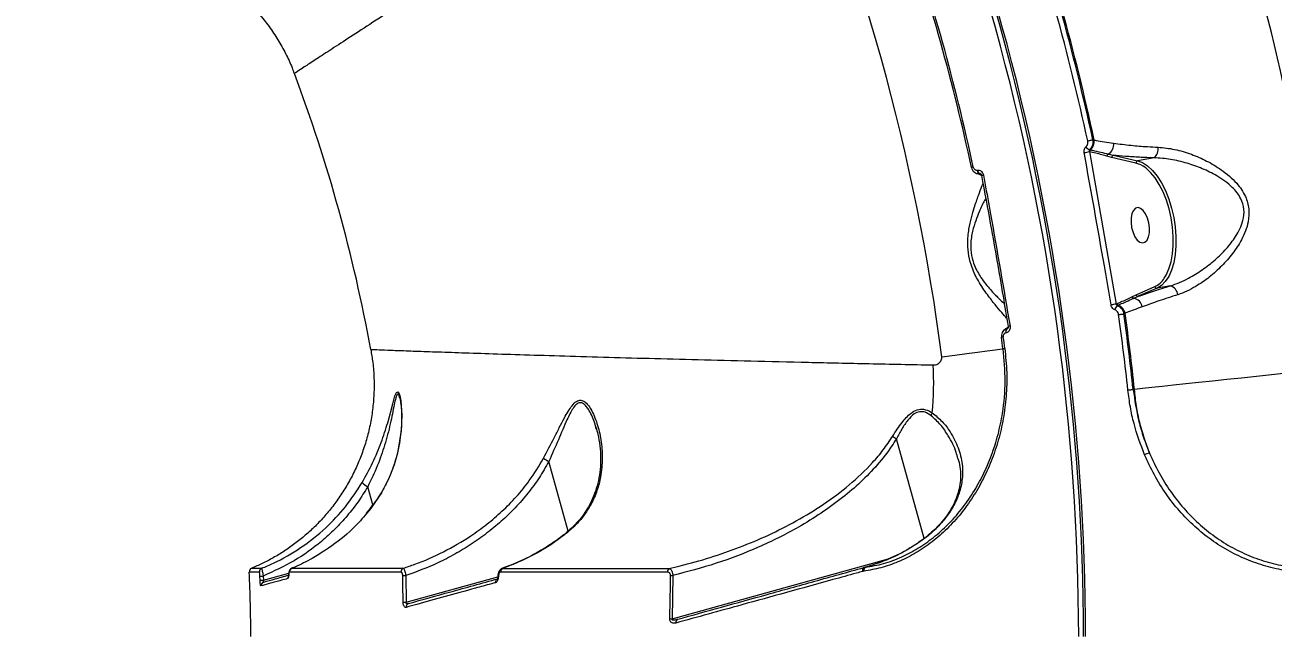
# Model space of a CAD drawing. Header units: millimetres. Extents: x -7098 to 6497, y -6127 to 5201.
# Drawn here: x -1213.4 to -898.1, y 734.7 to 887.4 of the extents above; entities that cross this region are included whole.
import ezdxf

# ---------------------------------------------------------------- set-up
doc = ezdxf.new("R2010")
doc.units = ezdxf.units.MM
doc.layers.add('DIKOM_ОБЪЕКТ', color=7, linetype='Continuous')
doc.layers.add('DIKOM_РАЗМЕР_ЗОНА', color=7, linetype='Continuous')
doc.styles.add('style1', font='arial.ttf', dxfattribs={"width": 0.8})
doc.dimstyles.new('1-50', dxfattribs={"dimtxt": 300, "dimasz": 200, "dimexe": 100, "dimexo": 0, "dimgap": 100, "dimtad": 1, "dimdec": 0, "dimtxsty": 'style1', "dimcen": 0, "dimclrd": 7, "dimclre": 7, "dimadec": 1, "dimazin": 2, "dimtfac": 1, "dimtdec": 0, "dimtmove": 1, "dimatfit": 3, "dimfxl": 0, "dimlwd": 25, "dimlwe": 18, "dimarcsym": 0})

# ---------------------------------------------------------------- blocks, each defined once
blk = doc.blocks.new('*D19')
at = {"layer": 'Defpoints', "color": 0, "transparency": 16777216}
for p in [(-3422.39, 1730.25), (4498.46, 1730.25), (-3422.39, -5447.23)]:
    blk.add_point(p, dxfattribs=at)
at = {"layer": 'DIKOM_РАЗМЕР_ЗОНА', "color": 7, "lineweight": 18, "transparency": 16777216}
for p, q in [((-3422.39, 1730.25), (-3422.39, -5547.23)), ((4498.46, 1730.25), (4498.46, -5547.23))]:
    blk.add_line(p, q, dxfattribs=at)
at = {"layer": 'DIKOM_РАЗМЕР_ЗОНА', "color": 7, "lineweight": 25, "transparency": 16777216}
blk.add_line((4298.46, -5447.23), (-3222.39, -5447.23), dxfattribs=at)
at = {"layer": 'DIKOM_РАЗМЕР_ЗОНА', "color": 7, "transparency": 16777216}
for points in [[(-3222.39, -5413.9), (-3222.39, -5480.57), (-3422.39, -5447.23)], [(4298.46, -5413.9), (4298.46, -5480.57), (4498.46, -5447.23)]]:
    blk.add_solid(points, dxfattribs=at)
at = {"layer": 'DIKOM_РАЗМЕР_ЗОНА', "color": 0, "transparency": 16777216, "insert": (538.03, -5194.06), "char_height": 300, "attachment_point": 5, "style": 'style1'}
blk.add_mtext('7900', dxfattribs=at)
blk = doc.blocks.new('*D20')
at = {"layer": 'Defpoints', "color": 0, "transparency": 16777216}
for p in [(-611.97, 3700.63), (-5926, -2746.55), (-167.79, -2746.55)]:
    blk.add_point(p, dxfattribs=at)
at = {"layer": 'DIKOM_РАЗМЕР_ЗОНА', "color": 7, "lineweight": 18, "transparency": 16777216}
for p, q in [((-611.97, 3700.63), (-6026, 3700.63)), ((-167.79, -2746.55), (-6026, -2746.55))]:
    blk.add_line(p, q, dxfattribs=at)
at = {"layer": 'DIKOM_РАЗМЕР_ЗОНА', "color": 7, "lineweight": 25, "transparency": 16777216}
blk.add_line((-5926, 3500.63), (-5926, -2546.55), dxfattribs=at)
at = {"layer": 'DIKOM_РАЗМЕР_ЗОНА', "color": 7, "transparency": 16777216}
for points in [[(-5959.34, 3500.63), (-5892.67, 3500.63), (-5926, 3700.63)], [(-5959.34, -2546.55), (-5892.67, -2546.55), (-5926, -2746.55)]]:
    blk.add_solid(points, dxfattribs=at)
at = {"layer": 'DIKOM_РАЗМЕР_ЗОНА', "color": 0, "transparency": 16777216, "insert": (-6179.18, 477.04), "char_height": 300, "attachment_point": 5, "rotation": 90, "style": 'style1'}
blk.add_mtext('6450', dxfattribs=at)
blk = doc.blocks.new('*D18')
at = {"layer": 'Defpoints', "color": 0, "transparency": 16777216}
for p in [(-621.7, 5200.63), (-6648, -4870.84), (-133.42, -4870.84)]:
    blk.add_point(p, dxfattribs=at)
at = {"layer": 'DIKOM_РАЗМЕР_ЗОНА', "color": 7, "lineweight": 18, "transparency": 16777216}
for p, q in [((-621.7, 5200.63), (-6748, 5200.63)), ((-133.42, -4870.84), (-6748, -4870.84))]:
    blk.add_line(p, q, dxfattribs=at)
at = {"layer": 'DIKOM_РАЗМЕР_ЗОНА', "color": 7, "lineweight": 25, "transparency": 16777216}
blk.add_line((-6648, 5000.63), (-6648, -4670.84), dxfattribs=at)
at = {"layer": 'DIKOM_РАЗМЕР_ЗОНА', "color": 7, "transparency": 16777216}
for points in [[(-6681.34, 5000.63), (-6614.67, 5000.63), (-6648, 5200.63)], [(-6681.34, -4670.84), (-6614.67, -4670.84), (-6648, -4870.84)]]:
    blk.add_solid(points, dxfattribs=at)
at = {"layer": 'DIKOM_РАЗМЕР_ЗОНА', "color": 0, "transparency": 16777216, "insert": (-6901.18, 458.27), "char_height": 300, "attachment_point": 5, "rotation": 90, "style": 'style1'}
blk.add_mtext('10100', dxfattribs=at)
blk = doc.blocks.new('*D17')
at = {"layer": 'Defpoints', "color": 0, "transparency": 16777216}
for p in [(-5422.39, 1752.13), (6497.47, 1509.82), (-5422.39, -6026.73)]:
    blk.add_point(p, dxfattribs=at)
at = {"layer": 'DIKOM_РАЗМЕР_ЗОНА', "color": 7, "lineweight": 18, "transparency": 16777216}
for p, q in [((-5422.39, 1752.13), (-5422.39, -6126.73)), ((6497.47, 1509.82), (6497.47, -6126.73))]:
    blk.add_line(p, q, dxfattribs=at)
at = {"layer": 'DIKOM_РАЗМЕР_ЗОНА', "color": 7, "lineweight": 25, "transparency": 16777216}
blk.add_line((6297.47, -6026.73), (-5222.39, -6026.73), dxfattribs=at)
at = {"layer": 'DIKOM_РАЗМЕР_ЗОНА', "color": 7, "transparency": 16777216}
for points in [[(-5222.39, -5993.4), (-5222.39, -6060.07), (-5422.39, -6026.73)], [(6297.47, -5993.4), (6297.47, -6060.07), (6497.47, -6026.73)]]:
    blk.add_solid(points, dxfattribs=at)
at = {"layer": 'DIKOM_РАЗМЕР_ЗОНА', "color": 0, "transparency": 16777216, "insert": (537.54, -5773.56), "char_height": 300, "attachment_point": 5, "style": 'style1'}
blk.add_mtext('11900', dxfattribs=at)

msp = doc.modelspace()

# ---------------------------------------------------------------- linework, layer by layer
at = {"layer": 'DIKOM_ОБЪЕКТ', "color": 7, "linetype": 'Continuous', "lineweight": 15}
for p, q in [((-943.59, 858.43), (-943.24, 858.35)), ((-944.48, 855.43), (-937.68, 816.96)), ((-944.42, 855.42), (-944.48, 855.43)), ((-938.45, 854.53), (-932.31, 853.11)), ((-938.84, 853.96), (-940.03, 854.28)), ((-932.7, 852.55), (-938.84, 853.96)), ((-928.09, 853.86), (-932.31, 853.11)), ((-972.8, 850.76), (-972.77, 850.76)), ((-972.16, 849.89), (-972.18, 849.88)), ((-972.18, 849.88), (-971.99, 849.82)), ((-972.03, 849.87), (-972.16, 849.89)), ((-971.7, 849.42), (-971.71, 849.42)), ((-932.65, 819.32), (-927.92, 821.36)), ((-927.38, 820.96), (-932.11, 818.91)), ((-924, 821.55), (-927.38, 820.96)), ((-937.68, 816.96), (-937.51, 817.03)), ((-937.17, 816.64), (-937.41, 816.53)), ((-933.72, 818.81), (-932.65, 819.32)), ((-935.45, 814.6), (-935.77, 814.47)), ((-965.13, 810.83), (-965.28, 810.72)), ((-965.28, 810.72), (-965.25, 810.72)), ((-965.25, 810.72), (-965.09, 810.81)), ((-964.99, 811.32), (-964.99, 811.32)), ((-965.53, 809.69), (-965.55, 809.69)), ((-933.41, 795.38), (-933.08, 795.39)), ((-1118.68, 793.15), (-1118.74, 793.38)), ((-1118.71, 793.31), (-1118.68, 793.19)), ((-1069.01, 785.31), (-1069.13, 785.76)), ((-986.24, 757.76), (-993.22, 782.94)), ((-1076.15, 759.63), (-1081.03, 777.21)), ((-1125.5, 766.24), (-1126.77, 770.82)), ((-1126.19, 765.31), (-1127.15, 764.12)), ((-1126.06, 765.26), (-1127.05, 764.1)), ((-1126.12, 765.24), (-1126.11, 765.25)), ((-1126.11, 765.25), (-1126.06, 765.26)), ((-986.56, 757.5), (-987.64, 756.74)), ((-986.48, 757.5), (-987.56, 756.73)), ((-1089.91, 751.25), (-1092.6, 750.23)), ((-1090, 751.27), (-1089.91, 751.25)), ((-1049.89, 737.5), (-994.95, 752.74)), ((-1001.37, 750.44), (-1001.39, 750.43)), ((-1001.37, 750.44), (-1001.1, 750.48)), ((-1156.08, 750.25), (-1156.04, 750.25)), ((-1153.96, 747.27), (-1154, 748.28)), ((-1153.83, 750.25), (-1153.54, 750.25)), ((-1153.17, 748.28), (-1153.13, 747.27)), ((-1153.13, 747.27), (-1146.7, 749.05)), ((-1117.17, 748.38), (-1117.09, 741.69)), ((-1117.09, 741.69), (-1093.91, 748.12)), ((-1093.91, 748.21), (-1093.91, 748.21)), ((-1092.74, 750.21), (-1092.6, 750.23)), ((-1049.69, 748.42), (-1049.89, 737.5)), ((-1001.73, 749.45), (-1001.77, 749.44)), ((-1001.46, 749.51), (-1001.73, 749.45))]:
    msp.add_line(p, q, dxfattribs=at)
at = {"layer": 'DIKOM_ОБЪЕКТ', "color": 7, "linetype": 'Continuous', "lineweight": 15, "flags": 128}
for points in [[(-944.89, 858.15), (-944.72, 858.19), (-944.54, 858.23), (-944.35, 858.27), (-944.17, 858.31), (-944, 858.34), (-943.84, 858.38), (-943.7, 858.41), (-943.59, 858.43)], [(-973.79, 851.54), (-973.93, 851.51), (-974.04, 851.49), (-974.13, 851.47), (-974.2, 851.45), (-974.24, 851.44), (-974.25, 851.44)], [(-930.87, 851.75), (-931.46, 852.09), (-932.7, 852.55)], [(-932.31, 853.11), (-931.03, 852.65), (-929.76, 851.83), (-928.52, 850.7), (-927.34, 849.26), (-926.25, 847.55), (-925.26, 845.6), (-924.4, 843.47), (-923.69, 841.19), (-923.15, 838.82), (-922.78, 836.41), (-922.59, 834.01), (-922.6, 831.68), (-922.79, 829.45), (-923.16, 827.39), (-923.71, 825.54), (-924.43, 823.94), (-925.29, 822.63), (-926.28, 821.62), (-927.38, 820.96)], [(-925.55, 823.45), (-925.06, 824.26), (-924.37, 825.81), (-923.83, 827.61), (-923.47, 829.6), (-923.28, 831.76), (-923.28, 834.02), (-923.46, 836.35), (-923.82, 838.69), (-924.35, 840.99), (-925.03, 843.2), (-925.87, 845.27), (-926.82, 847.15), (-927.89, 848.81), (-929.03, 850.2), (-930.23, 851.31), (-930.87, 851.75)], [(-933.79, 836.24), (-933.45, 835.02), (-932.96, 833.95), (-932.37, 833.12), (-931.71, 832.59), (-931.04, 832.4), (-930.42, 832.57), (-929.9, 833.09), (-929.52, 833.91), (-929.3, 834.97), (-929.27, 836.18), (-929.44, 837.45), (-929.77, 838.67), (-930.26, 839.74), (-930.86, 840.57), (-931.52, 841.11), (-932.18, 841.29), (-932.8, 841.12), (-933.32, 840.6), (-933.71, 839.78), (-933.92, 838.72), (-933.95, 837.51), (-933.79, 836.24)], [(-937.08, 814.28), (-936.91, 814.31), (-936.72, 814.33), (-936.53, 814.36), (-936.35, 814.39), (-936.17, 814.41), (-936.01, 814.43), (-935.88, 814.45), (-935.77, 814.47)], [(-966.23, 808.61), (-966.36, 808.59), (-966.47, 808.58), (-966.56, 808.56), (-966.63, 808.55), (-966.67, 808.55), (-966.69, 808.55)], [(-981.74, 803.63), (-978.46, 804.06), (-975.45, 804.46), (-972.74, 804.82), (-970.33, 805.13), (-968.26, 805.41), (-966.53, 805.63), (-966.3, 805.66)], [(-966.3, 805.66), (-966.29, 805.67), (-966.25, 805.67), (-966.18, 805.68), (-966.09, 805.69), (-965.97, 805.71), (-965.84, 805.72)], [(-883.67, 800.67), (-887.26, 800.28), (-890.94, 799.89), (-894.7, 799.49), (-898.49, 799.08), (-902.29, 798.68), (-906.05, 798.27), (-909.74, 797.88), (-913.33, 797.5), (-916.79, 797.13), (-920.09, 796.77), (-923.18, 796.44), (-926.06, 796.14), (-928.68, 795.86), (-931.03, 795.6), (-933.08, 795.39)], [(-1121.71, 787), (-1121.03, 789.45), (-1120.45, 791.72), (-1119.88, 793.77), (-1119.49, 794.64), (-1119.15, 794.77), (-1118.84, 794.3), (-1118.61, 793.51), (-1118.41, 792.49), (-1118.14, 789.02), (-1118.29, 785.06), (-1119.24, 779.33), (-1120.11, 776.32), (-1121.27, 773.3), (-1123.32, 769.27), (-1126.06, 765.26), (-1126.06, 765.26)], [(-934.74, 795.24), (-934.56, 795.26), (-934.37, 795.28), (-934.18, 795.3), (-934, 795.32), (-933.82, 795.34), (-933.66, 795.36), (-933.52, 795.37), (-933.41, 795.38)], [(-1076.55, 759.27), (-1076.5, 759.28), (-1076.38, 759.23)], [(-987.56, 756.73), (-987.64, 756.72), (-987.64, 756.72)], [(-1001.39, 750.43), (-1001.47, 750.4), (-1001.56, 750.32), (-1001.64, 750.22), (-1001.7, 750.1), (-1001.74, 749.96), (-1001.76, 749.8), (-1001.75, 749.63), (-1001.73, 749.45)], [(-1146.74, 748.7), (-1146.74, 748.68), (-1146.72, 748.61)]]:
    msp.add_lwpolyline(points, dxfattribs=at)
at = {"layer": 'DIKOM_ОБЪЕКТ', "color": 7, "linetype": 'Continuous', "lineweight": 15}
for centre, radius, start, end in [((-1526.29, 731.99), 579.13, 0.09885, 30.90115), ((-1526.29, 731.99), 580.37, 15.5, 30.90145), ((-1526.29, 731.99), 580.87, 0.09855, 30.90145), ((-1526.29, 731.99), 646.28, 6.10022, 24.89978), ((-1526.29, 731.99), 549.25, 7.4952, 23.5048), ((-1526.29, 731.99), 596.59, 12.22853, 18.77147), ((-1526.29, 731.99), 594.93, 12.24313, 18.75687), ((-1526.29, 731.99), 596.26, 12.24313, 18.75687), ((-1526.29, 731.99), 564.82, 15.5, 18.7903), ((-1526.29, 731.99), 565.29, 12.2097, 18.7903), ((-1526.29, 731.99), 580.37, 0.09855, 15.5), ((-1526.29, 731.99), 564.82, 12.2097, 15.5), ((-1526.29, 731.99), 407, 15.5, 20.5978), ((-946.07, 858.05), 2.85, 310.5695, 5.9926), ((-954.93, 907.12), 52.73, 279.9716, 281.4212), ((-943.94, 857.52), 1.65, 212.032, 252.7744), ((-943.85, 855.46), 0.567, 130.2334, 184.3025), ((-939.48, 854.32), 0.551, 113.4239, 184.0048), ((-941.17, 857.25), 2.84, 301.1385, 6.1454), ((-938.32, 854.02), 0.526, 104.38, 186.1055), ((-930.01, 856.11), 2.95, 310.3697, 8.7181), ((-932.17, 852.6), 0.527, 104.4204, 186.0977), ((-971.79, 850.81), 1.01, 183.0573, 246.9509), ((-971.77, 850.82), 1.01, 183.046, 246.9485), ((-972.31, 854.76), 5.37, 276.4586, 281.4715), ((-1526.29, 731.99), 407, 10.402, 15.5), ((-930.46, 826.64), 5.86, 295.717, 327.0304), ((-927.43, 821.46), 0.503, 190.5073, 275.4551), ((-924.72, 819.06), 2.59, 5.6611, 74.0222), ((-928.93, 759.84), 57.78, 98.7133, 100.0362), ((-936.98, 817.15), 0.543, 192.4691, 249.6456), ((-938.13, 814.09), 2.73, 10.9418, 69.4267), ((-933.21, 818.92), 0.527, 192.5725, 265.9094), ((-933.74, 815.79), 2.65, 9.5661, 79.1165), ((-932.15, 819.41), 0.502, 190.4901, 275.4723), ((-936.55, 815.29), 1.51, 124.7206, 170.6736), ((-1526.29, 731.99), 594.93, 6.10338, 7.95123), ((-1526.29, 731.99), 596.26, 6.10338, 7.95123), ((-1526.29, 731.99), 596.59, 6.10022, 7.95988), ((-964.59, 809.98), 1.01, 133.0748, 196.9304), ((-964.57, 809.98), 1.01, 133.0605, 196.9447), ((-963.73, 806.09), 5.38, 98.5329, 103.5392), ((-1526.29, 731.99), 564.82, 7.4952, 7.7903), ((-1526.29, 731.99), 565.29, 7.4952, 7.7903), ((-1062.54, 797.33), 78.74, 354.2997, 3.0897), ((-981.79, 788.29), 2.7, 153.1038, 169.6315), ((-928.41, 774.98), 4.43, 101.2685, 118.4268), ((-1076.95, 785.02), 8.81, 232.255, 242.4165), ((-1124.57, 775.17), 4.88, 222.2914, 243.2007), ((-1001, 749.72), 0.815, 119.6444, 199.8223), ((-1000.48, 749.7), 0.994, 128.8697, 190.9227), ((-1155.7, 749.33), 1, 112.0279, 182.7238), ((-1526.29, 731.99), 370, 0.1545, 2.6786), ((-1153.15, 749.33), 1, 112.6114, 182.6988), ((-1153.58, 755.13), 6.86, 266.4939, 273.4734), ((-1153.52, 754), 6.74, 266.237, 273.3376), ((-1145.96, 747.71), 1, 147.2231, 183.1077), ((-1145.54, 749.33), 1, 113.0762, 182.8321), ((-1117.36, 749.33), 1.01, 115.0289, 183.3754), ((-1117.44, 759.56), 11.18, 267.5236, 271.3644), ((-1093.63, 746.75), 0.896, 109.4853, 189.5187), ((-1093.78, 748.36), 0.191, 229.6901, 277.9505), ((-1092.14, 749.33), 1.01, 117.0948, 183.8472), ((-1050.06, 749.34), 1.03, 121.0552, 184.7033), ((-1049.54, 762.82), 14.39, 267.0763, 269.4207), ((-1152.74, 745.82), 0.995, 105.6551, 182.4625), ((-1117.15, 752.25), 10.56, 266.2695, 270.345), ((-1116.15, 740.47), 0.927, 107.7796, 186.1272), ((-1049.41, 750.75), 13.26, 265.3364, 267.8913), ((-1048.12, 736.61), 0.837, 113.5948, 194.0546)]:
    msp.add_arc(centre, radius, start, end, dxfattribs=at)
for points, knots in [([(-1025.55, 951.68), (-1029.71, 949.07), (-1038.03, 943.83), (-1049.87, 936.36), (-1061.2, 929.19), (-1072.32, 922.14), (-1083.1, 915.27), (-1093.41, 908.69), (-1102.97, 902.56), (-1111.7, 896.95), (-1119.55, 891.89), (-1126.28, 887.54), (-1131.91, 883.88), (-1136.51, 880.89), (-1140.2, 878.48), (-1142.97, 876.68), (-1144.65, 875.58), (-1145.4, 875.09), (-1145.24, 875.19), (-1145.21, 875.21)], [0, 0, 0, 0, 0.056667, 0.113335, 0.170567, 0.227798, 0.291067, 0.354383, 0.417651, 0.482783, 0.54797, 0.613102, 0.674379, 0.735703, 0.79698, 0.860026, 0.923122, 0.986167, 1, 1, 1, 1]), ([(-1199.55, 906.98), (-1198.83, 907.09), (-1196.97, 907.37), (-1193.91, 907.57), (-1190.37, 907.58), (-1186.77, 907.32), (-1183.16, 906.8), (-1179.57, 906.01), (-1176.02, 904.95), (-1172.54, 903.63), (-1169.17, 902.04), (-1165.91, 900.2), (-1162.79, 898.12), (-1159.83, 895.81), (-1156.96, 893.19), (-1154.22, 890.27), (-1151.67, 887.06), (-1149.42, 883.7), (-1147.49, 880.21), (-1146.13, 877.36), (-1145.52, 875.64), (-1145.35, 875.16)], [0, 0, 0, 0, 0.03209, 0.082936, 0.135108, 0.188176, 0.241854, 0.295961, 0.350389, 0.405045, 0.459879, 0.514853, 0.569931, 0.625095, 0.680324, 0.741305, 0.801561, 0.860976, 0.919608, 0.977496, 1, 1, 1, 1]), ([(-945.34, 856.64), (-945.23, 856.76), (-945.02, 856.98), (-944.86, 857.46), (-944.84, 857.86), (-944.88, 858.09), (-944.89, 858.15)], [0, 0, 0, 0, 0.29541, 0.590362, 0.890176, 1, 1, 1, 1]), ([(-943.59, 858.43), (-943.58, 858.33), (-943.53, 857.95), (-943.59, 857.29), (-943.89, 856.5), (-944.25, 856.13), (-944.43, 855.94)], [0, 0, 0, 0, 0.109232, 0.407951, 0.70313, 1, 1, 1, 1]), ([(-943.24, 858.35), (-943.08, 858.31), (-942.29, 858.13), (-940.73, 857.88), (-939.14, 857.67), (-938.34, 857.56)], [0, 0, 0, 0, 0.108876, 0.552789, 1, 1, 1, 1]), ([(-945.8, 855.19), (-945.8, 855.23), (-945.84, 855.44), (-945.82, 855.83), (-945.66, 856.3), (-945.45, 856.53), (-945.34, 856.64)], [0, 0, 0, 0, 0.081068, 0.390808, 0.695083, 1, 1, 1, 1]), ([(-939, 816.74), (-939.11, 817.4), (-939.67, 820.68), (-941.86, 833.51), (-944.07, 845.66), (-945.8, 855.19)], [0, 0, 0, 0, 0.051226, 0.256129, 1, 1, 1, 1]), ([(-944.43, 855.94), (-944.46, 855.9), (-944.52, 855.82), (-944.54, 855.65), (-944.52, 855.52), (-944.49, 855.45), (-944.48, 855.43)], [0, 0, 0, 0, 0.286456, 0.589791, 0.913774, 1, 1, 1, 1]), ([(-944.43, 855.94), (-944.39, 855.93), (-944.32, 855.92), (-944.26, 855.9), (-944.22, 855.89)], [0, 0, 0, 0, 0.487789, 1, 1, 1, 1]), ([(-940.03, 854.28), (-940.45, 854.4), (-941.92, 854.82), (-943.38, 855.17), (-944.42, 855.42)], [0, 0, 0, 0, 0.291172, 1, 1, 1, 1]), ([(-944.22, 855.89), (-944.05, 855.85), (-943.18, 855.65), (-941.69, 855.32), (-940.33, 854.98), (-939.7, 854.82)], [0, 0, 0, 0, 0.11788, 0.589459, 1, 1, 1, 1]), ([(-939.7, 854.82), (-939.51, 854.78), (-939.1, 854.67), (-938.68, 854.58), (-938.45, 854.53)], [0, 0, 0, 0, 0.44032, 1, 1, 1, 1]), ([(-928.09, 853.86), (-929.35, 853.9), (-931.87, 853.99), (-935.33, 854.22), (-937.43, 854.43), (-938.45, 854.53)], [0, 0, 0, 0, 0.335758, 0.674763, 1, 1, 1, 1]), ([(-938.34, 857.56), (-936.91, 857.37), (-934.28, 857.02), (-930.39, 856.72), (-928.01, 856.6), (-927.09, 856.55)], [0, 0, 0, 0, 0.425118, 0.778077, 1, 1, 1, 1]), ([(-927.09, 856.55), (-925.71, 856.42), (-922.94, 856.14), (-918.78, 854.87), (-914.81, 853.15), (-911.61, 851.24), (-909.08, 849.31), (-907.35, 847.62), (-905.99, 845.87), (-904.79, 843.76), (-904.02, 840.99), (-904.21, 837.98), (-904.98, 835.38), (-906.26, 832.64), (-908.24, 829.65), (-911.01, 826.5), (-914.13, 823.68), (-917.14, 821.6), (-919.83, 820.15), (-921.37, 819.59), (-922.14, 819.32)], [0, 0, 0, 0, 0.075445, 0.151026, 0.221385, 0.291722, 0.334657, 0.377543, 0.410424, 0.443255, 0.496247, 0.549077, 0.588986, 0.628972, 0.696944, 0.765009, 0.836349, 0.907629, 0.953825, 1, 1, 1, 1]), ([(-974.24, 851.44), (-974.17, 851.21), (-974.03, 850.75), (-973.55, 850.21), (-973.14, 850.03), (-972.95, 849.95)], [0, 0, 0, 0, 0.344511, 0.683424, 1, 1, 1, 1]), ([(-973.79, 851.54), (-973.79, 851.54), (-973.77, 851.43), (-973.69, 851.22), (-973.52, 851), (-973.31, 850.83), (-973.07, 850.74), (-972.88, 850.75), (-972.8, 850.76)], [0, 0, 0, 0, 0.004364, 0.219843, 0.435591, 0.568247, 0.793831, 1, 1, 1, 1]), ([(-924, 821.55), (-923.23, 821.81), (-921.7, 822.32), (-918.99, 823.64), (-915.94, 825.52), (-912.74, 828.03), (-909.86, 830.83), (-907.77, 833.48), (-906.39, 835.91), (-905.53, 838.19), (-905.24, 840.85), (-905.97, 843.29), (-907.13, 845.09), (-908.49, 846.59), (-910.21, 848.01), (-912.73, 849.63), (-915.92, 851.2), (-919.86, 852.59), (-923.98, 853.6), (-926.72, 853.77), (-928.09, 853.86)], [0, 0, 0, 0, 0.047231, 0.094487, 0.167598, 0.240764, 0.309453, 0.378027, 0.416845, 0.455553, 0.50492, 0.554037, 0.58535, 0.616738, 0.65924, 0.701803, 0.773424, 0.845077, 0.9226, 1, 1, 1, 1]), ([(-972.95, 849.92), (-972.7, 849.85), (-972.21, 849.72), (-971.89, 849.58), (-971.73, 849.51)], [0, 0, 0, 0, 0.496254, 1, 1, 1, 1]), ([(-972.18, 849.88), (-972.37, 849.86), (-972.63, 849.83), (-972.87, 849.94), (-972.93, 849.97)], [0, 0, 0, 0, 0.721934, 1, 1, 1, 1]), ([(-972.77, 850.76), (-972.68, 850.77), (-972.45, 850.8), (-972.07, 850.69), (-971.68, 850.41), (-971.38, 850), (-971.29, 849.66), (-971.24, 849.49)], [0, 0, 0, 0, 0.134246, 0.34696, 0.563253, 0.781746, 1, 1, 1, 1]), ([(-972.03, 849.88), (-972.05, 849.89), (-972.09, 849.9), (-972.13, 849.89), (-972.16, 849.89)], [0, 0, 0, 0, 0.298621, 1, 1, 1, 1]), ([(-972.03, 849.88), (-972.03, 849.88), (-972.02, 849.89), (-971.94, 849.85), (-971.84, 849.75), (-971.76, 849.6), (-971.71, 849.48), (-971.71, 849.42), (-971.71, 849.42)], [0, 0, 0, 0, 0.148985, 0.395856, 0.591428, 0.79386, 0.998124, 1, 1, 1, 1]), ([(-971.72, 849.42), (-970.95, 845.25), (-969.07, 835.1), (-966.84, 822.39), (-965.43, 813.85), (-965.01, 811.31)], [0, 0, 0, 0, 0.328859, 0.800314, 1, 1, 1, 1]), ([(-971.24, 849.49), (-971.12, 848.84), (-970.51, 845.56), (-968.19, 832.88), (-966.13, 820.83), (-964.52, 811.41)], [0, 0, 0, 0, 0.051712, 0.258554, 1, 1, 1, 1]), ([(-965.35, 813.4), (-965.36, 813.4), (-965.64, 813.69), (-966.61, 814.81), (-968.24, 816.71), (-969.92, 818.86), (-971.38, 820.92), (-972.45, 822.63), (-973.38, 824.4), (-974.27, 826.46), (-975.01, 829.11), (-975.25, 831.85), (-975.14, 834.1), (-974.84, 836.36), (-974.3, 838.8), (-973.44, 841.68), (-972.49, 844.44), (-971.73, 846.38), (-971.42, 847.12), (-971.34, 847.33)], [0, 0, 0, 0, 0.001654, 0.086543, 0.175638, 0.2647, 0.314119, 0.363485, 0.40216, 0.440762, 0.497896, 0.555164, 0.593682, 0.632277, 0.698831, 0.765526, 0.864439, 0.963336, 1, 1, 1, 1]), ([(-970.66, 843.65), (-970.76, 843.47), (-971.25, 842.58), (-972.16, 840.64), (-973.21, 838.02), (-973.9, 835.82), (-974.31, 833.76), (-974.51, 831.73), (-974.35, 829.23), (-973.63, 826.86), (-972.74, 825.04), (-971.78, 823.48), (-970.66, 821.98), (-969.14, 820.18), (-967.48, 818.46), (-966.43, 817.5), (-965.96, 817.08)], [0, 0, 0, 0, 0.033544, 0.164826, 0.249732, 0.336288, 0.383727, 0.432336, 0.501789, 0.571141, 0.618639, 0.667519, 0.730451, 0.794308, 0.909528, 1, 1, 1, 1]), ([(-932.11, 818.91), (-930.87, 819.33), (-928.38, 820.19), (-925.47, 821.1), (-924, 821.55)], [0, 0, 0, 0, 0.496055, 1, 1, 1, 1]), ([(-938.05, 815.53), (-938.09, 815.55), (-938.27, 815.62), (-938.57, 815.84), (-938.87, 816.24), (-938.96, 816.57), (-939, 816.74)], [0, 0, 0, 0, 0.08559, 0.389382, 0.694868, 1, 1, 1, 1]), ([(-937.68, 816.96), (-937.68, 816.9), (-937.66, 816.78), (-937.58, 816.64), (-937.49, 816.56), (-937.43, 816.54), (-937.41, 816.53)], [0, 0, 0, 0, 0.313243, 0.619779, 0.917171, 1, 1, 1, 1]), ([(-937.51, 817.03), (-937.18, 817.18), (-935.9, 817.74), (-934.64, 818.35), (-933.72, 818.81)], [0, 0, 0, 0, 0.264695, 1, 1, 1, 1]), ([(-933.24, 818.4), (-933.41, 818.32), (-934.22, 817.93), (-935.54, 817.35), (-936.67, 816.86), (-937.17, 816.64)], [0, 0, 0, 0, 0.122277, 0.611435, 1, 1, 1, 1]), ([(-932.11, 818.91), (-932.27, 818.84), (-932.66, 818.67), (-933.03, 818.5), (-933.24, 818.4)], [0, 0, 0, 0, 0.435274, 1, 1, 1, 1]), ([(-922.14, 819.32), (-923.77, 818.79), (-927.07, 817.73), (-929.76, 816.73), (-931.13, 816.23)], [0, 0, 0, 0, 0.494238, 1, 1, 1, 1]), ([(-937.08, 814.28), (-937.12, 814.45), (-937.2, 814.78), (-937.49, 815.2), (-937.8, 815.44), (-937.99, 815.51), (-938.05, 815.53)], [0, 0, 0, 0, 0.296885, 0.594116, 0.889587, 1, 1, 1, 1]), ([(-937.41, 816.53), (-937.32, 816.5), (-937, 816.37), (-936.48, 815.98), (-935.98, 815.29), (-935.84, 814.74), (-935.77, 814.47)], [0, 0, 0, 0, 0.110631, 0.406371, 0.703498, 1, 1, 1, 1]), ([(-931.13, 816.23), (-932.5, 815.75), (-934.06, 815.21), (-935.31, 814.67), (-935.45, 814.6)], [0, 0, 0, 0, 0.882138, 1, 1, 1, 1]), ([(-965.91, 810.43), (-966.06, 810.31), (-966.38, 810.04), (-966.65, 809.43), (-966.75, 808.9), (-966.68, 808.61), (-966.67, 808.55)], [0, 0, 0, 0, 0.272896, 0.590674, 0.916339, 1, 1, 1, 1]), ([(-964.98, 811.22), (-965.1, 811.11), (-965.35, 810.88), (-965.76, 810.58), (-965.98, 810.43)], [0, 0, 0, 0, 0.457268, 1, 1, 1, 1]), ([(-965.91, 810.44), (-965.91, 810.45), (-965.76, 810.59), (-965.53, 810.66), (-965.31, 810.71), (-965.28, 810.72)], [0, 0, 0, 0, 0.034176, 0.870546, 1, 1, 1, 1]), ([(-964.52, 811.41), (-964.51, 811.23), (-964.48, 810.89), (-964.63, 810.4), (-964.89, 810), (-965.22, 809.77), (-965.44, 809.71), (-965.53, 809.69)], [0, 0, 0, 0, 0.218269, 0.436756, 0.653052, 0.865711, 1, 1, 1, 1]), ([(-965.25, 810.72), (-965.23, 810.73), (-965.19, 810.73), (-965.15, 810.76), (-965.14, 810.77)], [0, 0, 0, 0, 0.732654, 1, 1, 1, 1]), ([(-964.99, 811.31), (-964.99, 811.3), (-964.97, 811.23), (-964.98, 811.09), (-965.01, 810.93), (-965.07, 810.82), (-965.12, 810.77), (-965.14, 810.77), (-965.14, 810.76)], [0, 0, 0, 0, 0.048738, 0.249966, 0.446173, 0.652363, 0.878711, 1, 1, 1, 1]), ([(-965.55, 809.69), (-965.57, 809.68), (-965.67, 809.66), (-965.86, 809.58), (-966.05, 809.4), (-966.18, 809.16), (-966.25, 808.9), (-966.23, 808.7), (-966.23, 808.61)], [0, 0, 0, 0, 0.034011, 0.252279, 0.470526, 0.597886, 0.819272, 1, 1, 1, 1]), ([(-1126.01, 805.47), (-1125.82, 804.38), (-1125.4, 801.96), (-1125.15, 798.18), (-1125.16, 794.19), (-1125.5, 790.26), (-1126.13, 786.42), (-1127.05, 782.68), (-1128.24, 779.07), (-1129.68, 775.6), (-1131.34, 772.29), (-1133.23, 769.16), (-1135.31, 766.21), (-1137.56, 763.45), (-1139.96, 760.9), (-1142.49, 758.57), (-1145.12, 756.45), (-1147.83, 754.55), (-1150.6, 752.88), (-1153.34, 751.44), (-1155.19, 750.64), (-1156.08, 750.26)], [0, 0, 0, 0, 0.048801, 0.108251, 0.166914, 0.224834, 0.282042, 0.338556, 0.394389, 0.449539, 0.504001, 0.557761, 0.610793, 0.663067, 0.714539, 0.765153, 0.814836, 0.863503, 0.91104, 0.957311, 1, 1, 1, 1]), ([(-1125.88, 805.49), (-1125.84, 805.49), (-1125.76, 805.49), (-1124.08, 805.42), (-1121.07, 805.31), (-1116.78, 805.15), (-1111.36, 804.96), (-1104.93, 804.74), (-1097.32, 804.48), (-1088.5, 804.2), (-1078.5, 803.89), (-1067.59, 803.57), (-1055.86, 803.25), (-1043.42, 802.92), (-1029.99, 802.58), (-1015.56, 802.25), (-1000.23, 801.91), (-989.36, 801.68), (-983.92, 801.57)], [0, 0, 0, 0, 0.051493, 0.116818, 0.183081, 0.249344, 0.311579, 0.373864, 0.4361, 0.50015, 0.564252, 0.628302, 0.689412, 0.750566, 0.811677, 0.874436, 0.937241, 1, 1, 1, 1]), ([(-965.84, 805.72), (-965.64, 803.71), (-965.23, 799.69), (-965.41, 793.75), (-966.13, 788.01), (-967.4, 782.52), (-969.18, 777.25), (-971.46, 772.28), (-974.2, 767.65), (-977.33, 763.44), (-980.84, 759.7), (-984.65, 756.48), (-988.67, 753.81), (-992.85, 751.76), (-997.12, 750.26), (-1000.01, 749.76), (-1001.46, 749.51)], [0, 0, 0, 0, 0.075108, 0.150216, 0.221283, 0.292577, 0.363646, 0.43477, 0.506124, 0.57725, 0.648341, 0.719659, 0.790751, 0.860429, 0.930318, 1, 1, 1, 1]), ([(-1001.1, 750.48), (-999.55, 750.75), (-996.44, 751.3), (-991.96, 752.97), (-987.74, 755.2), (-983.82, 757.95), (-980.15, 761.22), (-976.8, 765), (-973.81, 769.22), (-971.23, 773.82), (-969.11, 778.76), (-967.46, 783.97), (-966.17, 790.21), (-965.51, 797.5), (-966, 802.95), (-966.24, 805.67)], [0, 0, 0, 0, 0.07661, 0.153218, 0.224231, 0.295474, 0.366489, 0.437488, 0.508712, 0.57971, 0.650698, 0.721912, 0.792902, 0.896452, 1, 1, 1, 1]), ([(-983.92, 801.57), (-983.72, 801.58), (-983.31, 801.6), (-982.76, 801.82), (-982.33, 802.14), (-982.01, 802.51), (-981.81, 802.92), (-981.72, 803.31), (-981.73, 803.53), (-981.74, 803.63)], [0, 0, 0, 0, 0.194416, 0.403705, 0.553895, 0.691011, 0.835081, 0.921929, 1, 1, 1, 1]), ([(-930.52, 778.88), (-931.5, 781.48), (-932.97, 785.41), (-934.18, 790.96), (-934.55, 793.81), (-934.74, 795.24)], [0, 0, 0, 0, 0.492765, 0.746381, 1, 1, 1, 1]), ([(-933.41, 795.38), (-933.01, 792.67), (-932.4, 788.55), (-930.82, 783.23), (-929.79, 780.63), (-929.28, 779.33)], [0, 0, 0, 0, 0.492817, 0.746408, 1, 1, 1, 1]), ([(-929.28, 779.33), (-930.18, 781.88), (-931.55, 785.74), (-932.63, 791.18), (-932.93, 793.99), (-933.08, 795.39)], [0, 0, 0, 0, 0.492783, 0.746385, 1, 1, 1, 1]), ([(-1118.74, 793.38), (-1118.76, 793.49), (-1118.86, 793.93), (-1119.09, 794.25), (-1119.4, 794.17), (-1119.73, 793.22), (-1120.09, 791.49), (-1120.53, 789.25), (-1121.25, 785.85), (-1122.4, 781.45), (-1124.25, 776.07), (-1125.92, 772.58), (-1126.77, 770.82)], [0, 0, 0, 0, 0.016965, 0.067479, 0.117578, 0.178126, 0.259282, 0.35147, 0.44383, 0.634891, 0.815397, 1, 1, 1, 1]), ([(-1118.71, 793.39), (-1118.71, 793.38), (-1118.68, 793.32), (-1118.59, 792.97), (-1118.47, 792.3), (-1118.33, 791.23), (-1118.21, 789.72), (-1118.18, 787.73), (-1118.3, 785.28), (-1118.62, 782.5), (-1119.18, 779.62), (-1120.01, 776.67), (-1120.99, 773.97), (-1122.2, 771.38), (-1123.09, 769.72), (-1123.68, 768.87), (-1123.71, 768.81)], [0, 0, 0, 0, 0.00116, 0.031786, 0.071507, 0.1222, 0.188966, 0.277534, 0.373667, 0.480076, 0.598006, 0.701593, 0.811504, 0.899526, 0.993659, 1, 1, 1, 1]), ([(-1082.34, 778.05), (-1081.43, 779.77), (-1080.06, 782.38), (-1078.37, 785.77), (-1077.21, 788.01), (-1076.16, 789.88), (-1075.17, 791.37), (-1074.08, 792.49), (-1072.93, 792.8), (-1071.93, 792.33), (-1071.11, 791.5), (-1070.3, 790.3), (-1069.53, 788.74), (-1068.59, 786.16), (-1067.76, 782.62), (-1067.4, 778.07), (-1067.77, 773.76), (-1068.77, 769.85), (-1070.13, 766.66), (-1071.92, 763.81), (-1073.92, 761.37), (-1075.58, 759.93), (-1076.38, 759.23)], [0, 0, 0, 0, 0.086694, 0.131401, 0.176074, 0.208199, 0.240902, 0.274422, 0.308252, 0.337742, 0.365052, 0.393035, 0.432878, 0.472762, 0.554544, 0.639694, 0.726412, 0.788997, 0.852848, 0.902089, 0.952587, 1, 1, 1, 1]), ([(-1069.13, 785.76), (-1069.2, 786.05), (-1069.58, 787.6), (-1070.38, 789.38), (-1071.38, 790.95), (-1072.09, 791.72), (-1072.93, 792.14), (-1073.59, 791.97), (-1074.25, 791.49), (-1074.91, 790.7), (-1075.7, 789.28), (-1076.56, 787.48), (-1077.52, 785.26), (-1078.99, 781.75), (-1080.21, 779.04), (-1081.03, 777.21)], [0, 0, 0, 0, 0.036865, 0.192903, 0.244114, 0.296336, 0.353051, 0.408734, 0.419348, 0.485743, 0.547855, 0.611312, 0.706982, 0.802735, 1, 1, 1, 1]), ([(-994.16, 783.59), (-993.39, 784.79), (-992.31, 786.46), (-990.73, 788.33), (-989.49, 789.49), (-988, 790.36), (-986.18, 790.51), (-984.94, 789.98), (-984.27, 789.56), (-984.2, 789.51)], [0, 0, 0, 0, 0.286512, 0.401565, 0.51631, 0.657473, 0.799402, 0.976355, 1, 1, 1, 1]), ([(-984.44, 788.77), (-984.94, 789.11), (-985.83, 789.71), (-987.35, 789.87), (-988.91, 789.2), (-990.42, 787.61), (-991.89, 785.43), (-992.76, 783.77), (-993.23, 782.95), (-993.23, 782.95)], [0, 0, 0, 0, 0.159558, 0.287536, 0.41504, 0.593463, 0.796206, 0.999723, 1, 1, 1, 1]), ([(-984.2, 789.51), (-983.31, 788.8), (-981.55, 787.38), (-979.31, 784.32), (-977.46, 780.73), (-976.48, 776.72), (-976.46, 772.86), (-977.2, 769.4), (-978.59, 766.19), (-980.34, 763.44), (-982.45, 760.96), (-984.49, 759.02), (-985.92, 757.92), (-986.48, 757.5)], [0, 0, 0, 0, 0.089954, 0.180156, 0.306841, 0.433484, 0.539376, 0.645176, 0.730568, 0.815881, 0.885727, 0.955518, 1, 1, 1, 1]), ([(-977.73, 777.95), (-977.84, 778.46), (-978.28, 780.45), (-979.81, 783.27), (-981.92, 786.49), (-983.6, 788.01), (-984.44, 788.77)], [0, 0, 0, 0, 0.126368, 0.491812, 0.746277, 1, 1, 1, 1]), ([(-1128.18, 771.89), (-1127.26, 773.54), (-1125.4, 776.9), (-1123.27, 782.03), (-1122.23, 785.34), (-1121.71, 787)], [0, 0, 0, 0, 0.327177, 0.663672, 1, 1, 1, 1]), ([(-1069.09, 785.77), (-1068.94, 785.22), (-1068.53, 783.71), (-1068.09, 781.18), (-1067.88, 778.2), (-1068, 775.26), (-1068.43, 772.45), (-1069.17, 769.78), (-1070.13, 767.39), (-1071.25, 765.29), (-1072.48, 763.46), (-1073.85, 761.79), (-1075.21, 760.4), (-1076.16, 759.61), (-1076.56, 759.28)], [0, 0, 0, 0, 0.064513, 0.176377, 0.288583, 0.394979, 0.49565, 0.591222, 0.682634, 0.756296, 0.826283, 0.892354, 0.955056, 1, 1, 1, 1]), ([(-1050.6, 750.23), (-1049.68, 750.44), (-1046.21, 751.23), (-1040.24, 752.91), (-1032.79, 755.49), (-1025.51, 758.55), (-1018.4, 762.15), (-1011.54, 766.34), (-1005.02, 771.2), (-1000.06, 775.9), (-996.48, 780.1), (-994.94, 782.43), (-994.16, 783.59)], [0, 0, 0, 0, 0.041993, 0.159524, 0.277493, 0.395317, 0.513121, 0.633877, 0.754566, 0.87587, 0.93795, 1, 1, 1, 1]), ([(-993.22, 782.94), (-993.6, 782.34), (-995.04, 780.04), (-997.96, 776.3), (-1002.18, 771.96), (-1006.94, 767.89), (-1012.2, 764.09), (-1019.24, 759.77), (-1028.04, 755.39), (-1038.67, 751.29), (-1046.02, 749.38), (-1049.69, 748.42)], [0, 0, 0, 0, 0.031072, 0.119839, 0.208954, 0.297929, 0.396822, 0.495743, 0.663632, 0.831972, 1, 1, 1, 1]), ([(-994.16, 783.59), (-994.14, 783.58), (-994.02, 783.48), (-993.72, 783.27), (-993.4, 783.06), (-993.23, 782.95)], [0, 0, 0, 0, 0.08438, 0.497424, 1, 1, 1, 1]), ([(-993.23, 782.95), (-993.23, 782.95), (-993.22, 782.95), (-993.22, 782.94), (-993.22, 782.94), (-993.22, 782.94)], [0, 0, 0, 0, 0.357298, 0.807398, 1, 1, 1, 1]), ([(-888.29, 749.16), (-890.21, 749.24), (-893.91, 749.4), (-899.27, 750.52), (-904.32, 752.18), (-909.16, 754.46), (-913.71, 757.33), (-917.93, 760.74), (-921.78, 764.64), (-925.18, 769.01), (-928.16, 773.74), (-929.74, 777.17), (-930.52, 778.88)], [0, 0, 0, 0, 0.107082, 0.20597, 0.305184, 0.404075, 0.503336, 0.602914, 0.702178, 0.801346, 0.900832, 1, 1, 1, 1]), ([(-929.28, 779.33), (-928.51, 777.65), (-926.97, 774.29), (-924.05, 769.64), (-920.72, 765.36), (-916.96, 761.53), (-912.83, 758.18), (-908.37, 755.37), (-903.64, 753.13), (-898.7, 751.5), (-893.46, 750.4), (-889.84, 750.25), (-887.96, 750.17)], [0, 0, 0, 0, 0.09928, 0.198875, 0.298154, 0.397422, 0.497008, 0.596272, 0.695088, 0.794222, 0.893033, 1, 1, 1, 1]), ([(-1117.79, 750.24), (-1116.81, 750.57), (-1113.35, 751.74), (-1107.55, 754.29), (-1101.51, 757.79), (-1096.63, 761.32), (-1092.76, 764.62), (-1089.17, 768.29), (-1085.53, 772.7), (-1083.49, 776.12), (-1082.34, 778.05)], [0, 0, 0, 0, 0.067269, 0.238607, 0.412172, 0.521212, 0.630243, 0.742523, 0.85478, 1, 1, 1, 1]), ([(-1081.03, 777.21), (-1081.82, 775.82), (-1083.4, 773.05), (-1086.27, 769.16), (-1089.48, 765.48), (-1092.99, 762.09), (-1096.7, 759.03), (-1100.61, 756.26), (-1104.73, 753.77), (-1110.19, 750.94), (-1114.44, 749.38), (-1117.17, 748.38)], [0, 0, 0, 0, 0.100648, 0.201314, 0.305241, 0.409184, 0.509636, 0.610099, 0.712667, 0.815238, 1, 1, 1, 1]), ([(-977.66, 777.95), (-977.56, 777.63), (-977.23, 776.57), (-977.01, 774.76), (-977, 772.53), (-977.31, 770.41), (-977.9, 768.36), (-978.75, 766.37), (-979.88, 764.39), (-981.23, 762.52), (-982.71, 760.83), (-984.32, 759.29), (-985.6, 758.2), (-986.41, 757.63), (-986.58, 757.51)], [0, 0, 0, 0, 0.049307, 0.160504, 0.269664, 0.37563, 0.466844, 0.563762, 0.657006, 0.745901, 0.830593, 0.902717, 0.979269, 1, 1, 1, 1]), ([(-1153.54, 750.25), (-1152.55, 750.67), (-1149.13, 752.11), (-1143.55, 755.32), (-1137.46, 760.16), (-1132.2, 765.69), (-1129.53, 769.81), (-1128.18, 771.89)], [0, 0, 0, 0, 0.095303, 0.328941, 0.568011, 0.781791, 1, 1, 1, 1]), ([(-1126.77, 770.82), (-1127.56, 769.55), (-1129.14, 767.01), (-1131.93, 763.45), (-1135.02, 760.09), (-1139.39, 756.13), (-1145.31, 751.85), (-1150.53, 749.48), (-1153.17, 748.28)], [0, 0, 0, 0, 0.126407, 0.252812, 0.382979, 0.513146, 0.753574, 1, 1, 1, 1]), ([(-1123.71, 768.81), (-1124.18, 768.08), (-1124.95, 766.89), (-1125.87, 765.76), (-1126.22, 765.32)], [0, 0, 0, 0, 0.613954, 1, 1, 1, 1]), ([(-1127.05, 764.1), (-1127.57, 763.48), (-1129.73, 760.89), (-1134.17, 756.81), (-1138.55, 754.09), (-1140.77, 752.71)], [0, 0, 0, 0, 0.135774, 0.56252, 1, 1, 1, 1]), ([(-1076.55, 759.26), (-1076.6, 759.22), (-1077.68, 758.31), (-1079.92, 756.68), (-1083.34, 754.5), (-1086.71, 752.68), (-1088.99, 751.72), (-1090.01, 751.29)], [0, 0, 0, 0, 0.013699, 0.26943, 0.527626, 0.789078, 1, 1, 1, 1]), ([(-1076.38, 759.23), (-1077.42, 758.43), (-1080.02, 756.42), (-1084.52, 753.66), (-1088.11, 752.06), (-1089.91, 751.25)], [0, 0, 0, 0, 0.251272, 0.623473, 1, 1, 1, 1]), ([(-987.56, 756.73), (-988.95, 755.84), (-991.74, 754.06), (-996.32, 751.99), (-999.5, 750.98), (-1001.1, 750.48)], [0, 0, 0, 0, 0.331744, 0.663845, 1, 1, 1, 1]), ([(-987.64, 756.73), (-988, 756.48), (-988.68, 756), (-989.4, 755.58), (-989.74, 755.38)], [0, 0, 0, 0, 0.533194, 1, 1, 1, 1]), ([(-986.48, 757.5), (-986.49, 757.5), (-986.53, 757.51), (-986.54, 757.49), (-986.55, 757.47)], [0, 0, 0, 0, 0.251404, 1, 1, 1, 1]), ([(-989.74, 755.38), (-990.09, 755.17), (-991.24, 754.47), (-993.43, 753.36), (-996.41, 752.06), (-999.2, 751.07), (-1001, 750.55), (-1001.63, 750.38), (-1001.65, 750.37)], [0, 0, 0, 0, 0.094517, 0.31178, 0.567067, 0.847186, 0.99626, 1, 1, 1, 1]), ([(-1140.77, 752.71), (-1142.24, 751.95), (-1143.93, 751.07), (-1145.69, 750.34), (-1145.93, 750.25)], [0, 0, 0, 0, 0.866639, 1, 1, 1, 1]), ([(-1089.99, 751.27), (-1090.28, 751.14), (-1091.19, 750.77), (-1092.12, 750.47), (-1092.75, 750.26)], [0, 0, 0, 0, 0.322004, 1, 1, 1, 1]), ([(-1048.46, 737.38), (-1044.79, 738.4), (-1037.45, 740.43), (-1025.87, 743.64), (-1013.9, 746.96), (-1005.57, 749.27), (-1001.4, 750.43)], [0, 0, 0, 0, 0.249266, 0.498535, 0.749268, 1, 1, 1, 1]), ([(-1001.38, 750.44), (-1001.39, 750.43), (-1001.4, 750.43), (-1001.4, 750.43), (-1001.41, 750.43)], [0, 0, 0, 0, 0.678797, 1, 1, 1, 1]), ([(-1154.15, 749.28), (-1154.85, 749.28), (-1156.23, 749.28), (-1156.9, 749.28), (-1156.69, 749.28), (-1156.69, 749.28)], [0, 0, 0, 0, 0.497002, 0.994004, 1, 1, 1, 1]), ([(-1156.04, 750.25), (-1155.95, 750.25), (-1155.77, 750.25), (-1154.46, 750.25), (-1153.83, 750.25)], [0, 0, 0, 0, 0.522709, 1, 1, 1, 1]), ([(-1154, 748.28), (-1154.01, 748.38), (-1154.02, 748.57), (-1154.04, 748.85), (-1154.08, 749.09), (-1154.12, 749.25), (-1154.14, 749.27), (-1154.15, 749.28)], [0, 0, 0, 0, 0.179885, 0.380137, 0.581216, 0.790683, 1, 1, 1, 1]), ([(-1153.74, 745.78), (-1153.76, 745.79), (-1153.8, 745.81), (-1153.86, 746.05), (-1153.91, 746.41), (-1153.95, 746.84), (-1153.96, 747.13), (-1153.96, 747.27)], [0, 0, 0, 0, 0.213152, 0.426474, 0.630578, 0.828893, 1, 1, 1, 1]), ([(-1146.96, 747.65), (-1147.1, 747.61), (-1147.8, 747.42), (-1149.49, 746.95), (-1151.76, 746.33), (-1153.08, 745.96), (-1153.74, 745.78)], [0, 0, 0, 0, 0.048063, 0.240322, 0.619879, 1, 1, 1, 1]), ([(-1153.54, 750.25), (-1153.54, 750.22), (-1153.53, 750.15), (-1153.47, 749.79), (-1153.37, 749.28), (-1153.26, 748.75), (-1153.19, 748.41), (-1153.17, 748.28)], [0, 0, 0, 0, 0.219359, 0.438831, 0.656051, 0.873314, 1, 1, 1, 1]), ([(-1153.13, 747.27), (-1153.15, 747.22), (-1153.18, 747.13), (-1153.19, 747.03), (-1153.19, 746.94), (-1153.19, 746.89), (-1153.16, 746.83), (-1153.14, 746.8), (-1153.08, 746.77), (-1153.04, 746.78), (-1153.01, 746.78)], [0, 0, 0, 0, 0.17927, 0.319187, 0.36898, 0.51659, 0.556491, 0.716543, 0.76569, 1, 1, 1, 1]), ([(-1153.01, 746.78), (-1152.14, 747.02), (-1150.51, 747.47), (-1147.95, 748.18), (-1146.75, 748.52)], [0, 0, 0, 0, 0.533816, 1, 1, 1, 1]), ([(-1146.72, 748.61), (-1146.73, 748.45), (-1146.75, 748.14), (-1146.83, 747.81), (-1146.91, 747.68), (-1146.95, 747.66), (-1146.96, 747.65)], [0, 0, 0, 0, 0.305346, 0.611464, 0.912597, 1, 1, 1, 1]), ([(-1146.74, 748.7), (-1146.74, 748.66), (-1146.75, 748.52), (-1146.77, 748.35), (-1146.8, 748.22), (-1146.8, 748.21), (-1146.8, 748.21)], [0, 0, 0, 0, 0.139404, 0.525563, 0.810339, 1, 1, 1, 1]), ([(-1145.96, 750.24), (-1146.06, 750.19), (-1146.24, 750.1), (-1146.44, 749.87), (-1146.58, 749.62), (-1146.69, 749.28), (-1146.74, 748.91), (-1146.74, 748.61), (-1146.75, 748.52)], [0, 0, 0, 0, 0.15107, 0.28419, 0.416195, 0.579581, 0.870238, 1, 1, 1, 1]), ([(-1146.54, 749.28), (-1146.55, 749.27), (-1146.58, 749.27), (-1146.64, 749.17), (-1146.69, 748.94), (-1146.71, 748.72), (-1146.72, 748.61)], [0, 0, 0, 0, 0.108506, 0.39837, 0.69961, 1, 1, 1, 1]), ([(-1118.37, 749.27), (-1121.32, 749.27), (-1127.23, 749.27), (-1134.75, 749.27), (-1141.36, 749.28), (-1144.81, 749.28), (-1146.54, 749.28)], [0, 0, 0, 0, 0.248617, 0.497233, 0.748616, 1, 1, 1, 1]), ([(-1145.93, 750.25), (-1144.23, 750.25), (-1140.82, 750.25), (-1134.26, 750.24), (-1126.73, 750.24), (-1120.77, 750.24), (-1117.79, 750.24)], [0, 0, 0, 0, 0.248615, 0.49723, 0.748615, 1, 1, 1, 1]), ([(-1117.92, 748.39), (-1117.93, 748.45), (-1117.93, 748.6), (-1117.98, 748.85), (-1118.08, 749.08), (-1118.21, 749.24), (-1118.31, 749.26), (-1118.37, 749.27)], [0, 0, 0, 0, 0.120808, 0.307576, 0.522956, 0.737492, 1, 1, 1, 1]), ([(-1117.84, 741.72), (-1117.84, 742.38), (-1117.86, 744.61), (-1117.9, 746.83), (-1117.92, 748.39)], [0, 0, 0, 0, 0.299634, 1, 1, 1, 1]), ([(-1117.79, 750.24), (-1117.74, 750.2), (-1117.65, 750.11), (-1117.49, 749.71), (-1117.33, 749.17), (-1117.23, 748.69), (-1117.18, 748.43), (-1117.17, 748.38)], [0, 0, 0, 0, 0.243526, 0.487534, 0.719771, 0.94182, 1, 1, 1, 1]), ([(-1116.44, 741.36), (-1112.98, 742.32), (-1106.07, 744.23), (-1097.98, 746.48), (-1093.93, 747.6)], [0, 0, 0, 0, 0.499176, 1, 1, 1, 1]), ([(-1093.76, 748.17), (-1093.77, 747.99), (-1093.8, 747.63), (-1093.95, 747.16), (-1094.19, 746.77), (-1094.4, 746.66), (-1094.52, 746.61)], [0, 0, 0, 0, 0.232195, 0.463983, 0.714025, 1, 1, 1, 1]), ([(-1093.91, 748.21), (-1093.91, 748.2), (-1093.91, 748.1), (-1093.93, 747.92), (-1093.99, 747.7), (-1094.05, 747.56), (-1094.09, 747.51), (-1094.08, 747.52), (-1094.08, 747.52)], [0, 0, 0, 0, 0.029442, 0.253063, 0.508724, 0.755129, 0.977254, 1, 1, 1, 1]), ([(-1092.74, 750.21), (-1092.84, 750.17), (-1093.1, 750.07), (-1093.44, 749.74), (-1093.74, 749.23), (-1093.9, 748.68), (-1093.89, 748.31), (-1093.89, 748.21)], [0, 0, 0, 0, 0.141599, 0.340807, 0.580104, 0.880646, 1, 1, 1, 1]), ([(-1093.15, 749.26), (-1093.18, 749.26), (-1093.29, 749.25), (-1093.46, 749.13), (-1093.62, 748.87), (-1093.73, 748.54), (-1093.75, 748.29), (-1093.76, 748.17)], [0, 0, 0, 0, 0.104351, 0.345385, 0.575961, 0.787772, 1, 1, 1, 1]), ([(-1051.09, 749.26), (-1054.92, 749.26), (-1062.56, 749.26), (-1073.34, 749.26), (-1083.63, 749.26), (-1089.97, 749.26), (-1093.15, 749.26)], [0, 0, 0, 0, 0.249122, 0.498244, 0.749121, 1, 1, 1, 1]), ([(-1092.6, 750.23), (-1089.45, 750.23), (-1083.16, 750.23), (-1072.91, 750.23), (-1062.13, 750.23), (-1054.44, 750.23), (-1050.6, 750.23)], [0, 0, 0, 0, 0.249122, 0.498241, 0.749121, 1, 1, 1, 1]), ([(-1050.27, 748.44), (-1050.28, 748.51), (-1050.29, 748.64), (-1050.36, 748.85), (-1050.49, 749.03), (-1050.73, 749.22), (-1050.95, 749.24), (-1051.09, 749.26)], [0, 0, 0, 0, 0.121225, 0.252316, 0.411584, 0.599424, 1, 1, 1, 1]), ([(-1050.6, 750.23), (-1050.49, 750.17), (-1050.27, 750.07), (-1049.98, 749.6), (-1049.77, 749.01), (-1049.71, 748.6), (-1049.69, 748.42)], [0, 0, 0, 0, 0.282948, 0.567489, 0.811173, 1, 1, 1, 1]), ([(-1050.48, 737.54), (-1050.46, 738.2), (-1050.36, 741.53), (-1050.3, 745.16), (-1050.28, 748.13), (-1050.27, 748.44)], [0, 0, 0, 0, 0.183175, 0.915878, 1, 1, 1, 1]), ([(-1001.77, 749.44), (-1002.27, 749.31), (-1004.79, 748.61), (-1011.27, 746.82), (-1021.02, 744.12), (-1031.47, 741.24), (-1040.78, 738.66), (-1046.22, 737.16), (-1048.94, 736.41)], [0, 0, 0, 0, 0.02999, 0.149949, 0.390058, 0.630166, 0.815083, 1, 1, 1, 1]), ([(-1094.52, 746.61), (-1094.86, 746.51), (-1096.57, 746.04), (-1100.93, 744.84), (-1107.32, 743.07), (-1113.05, 741.49), (-1116.19, 740.62), (-1117.08, 740.38)], [0, 0, 0, 0, 0.041372, 0.20687, 0.538149, 0.869429, 1, 1, 1, 1]), ([(-1117.08, 740.38), (-1117.19, 740.37), (-1117.37, 740.36), (-1117.6, 740.62), (-1117.75, 740.96), (-1117.83, 741.36), (-1117.84, 741.61), (-1117.84, 741.72)], [0, 0, 0, 0, 0.303864, 0.502304, 0.701716, 0.873293, 1, 1, 1, 1]), ([(-1117.09, 741.69), (-1117.11, 741.66), (-1117.13, 741.59), (-1117.13, 741.5), (-1117.11, 741.43), (-1117.06, 741.38), (-1116.96, 741.32), (-1116.75, 741.29), (-1116.56, 741.33), (-1116.44, 741.36)], [0, 0, 0, 0, 0.104493, 0.174059, 0.229774, 0.304808, 0.396645, 0.608685, 1, 1, 1, 1]), ([(-1048.94, 736.41), (-1049.2, 736.37), (-1049.58, 736.31), (-1050.05, 736.52), (-1050.3, 736.78), (-1050.45, 737.1), (-1050.49, 737.35), (-1050.48, 737.5), (-1050.48, 737.54)], [0, 0, 0, 0, 0.403002, 0.573318, 0.745139, 0.853346, 0.961743, 1, 1, 1, 1]), ([(-1049.89, 737.5), (-1049.9, 737.49), (-1049.91, 737.46), (-1049.92, 737.41), (-1049.92, 737.37), (-1049.91, 737.34), (-1049.88, 737.3), (-1049.79, 737.23), (-1049.58, 737.2), (-1049.25, 737.21), (-1048.87, 737.27), (-1048.59, 737.34), (-1048.46, 737.38)], [0, 0, 0, 0, 0.025508, 0.051797, 0.078251, 0.086488, 0.11502, 0.15291, 0.302973, 0.490747, 0.749017, 1, 1, 1, 1])]:
    msp.add_open_spline(points, degree=3, knots=knots, dxfattribs=at)

# ---------------------------------------------------------------- dimensions: what is measured, and where the dimension line sits
at = {"layer": 'DIKOM_РАЗМЕР_ЗОНА'}
for base, p1, p2, text, picture, middle in [((-6648, -4870.84), (-621.7, 5200.63), (-133.42, -4870.84), '10100', '*D18', (-6648, 458.27)), ((-5926, -2746.55), (-611.97, 3700.63), (-167.79, -2746.55), '6450', '*D20', (-5926, 477.04))]:
    dim = msp.add_linear_dim(base=base, p1=p1, p2=p2, angle=90, text=text, dimstyle='1-50', override={"dimscale": 1, "dimtix": 0, "dimtofl": 1, "dimtmove": 1, "dimatfit": 3}, dxfattribs=at)
    dim.commit()
    dim.dimension.update_dxf_attribs({"geometry": picture, "text_midpoint": middle, "dimtype": 160})
for base, p1, p2, text, picture, middle in [((-5422.39, -6026.73), (6497.47, 1509.82), (-5422.39, 1752.13), '11900', '*D17', (537.54, -6026.73)), ((-3422.39, -5447.23), (4498.46, 1730.25), (-3422.39, 1730.25), '7900', '*D19', (538.03, -5447.23))]:
    dim = msp.add_linear_dim(base=base, p1=p1, p2=p2, text=text, dimstyle='1-50', override={"dimscale": 1, "dimtix": 0, "dimtofl": 1, "dimtmove": 1, "dimatfit": 3}, dxfattribs=at)
    dim.commit()
    dim.dimension.update_dxf_attribs({"geometry": picture, "text_midpoint": middle, "dimtype": 160})

doc.saveas('drawing.dxf')
